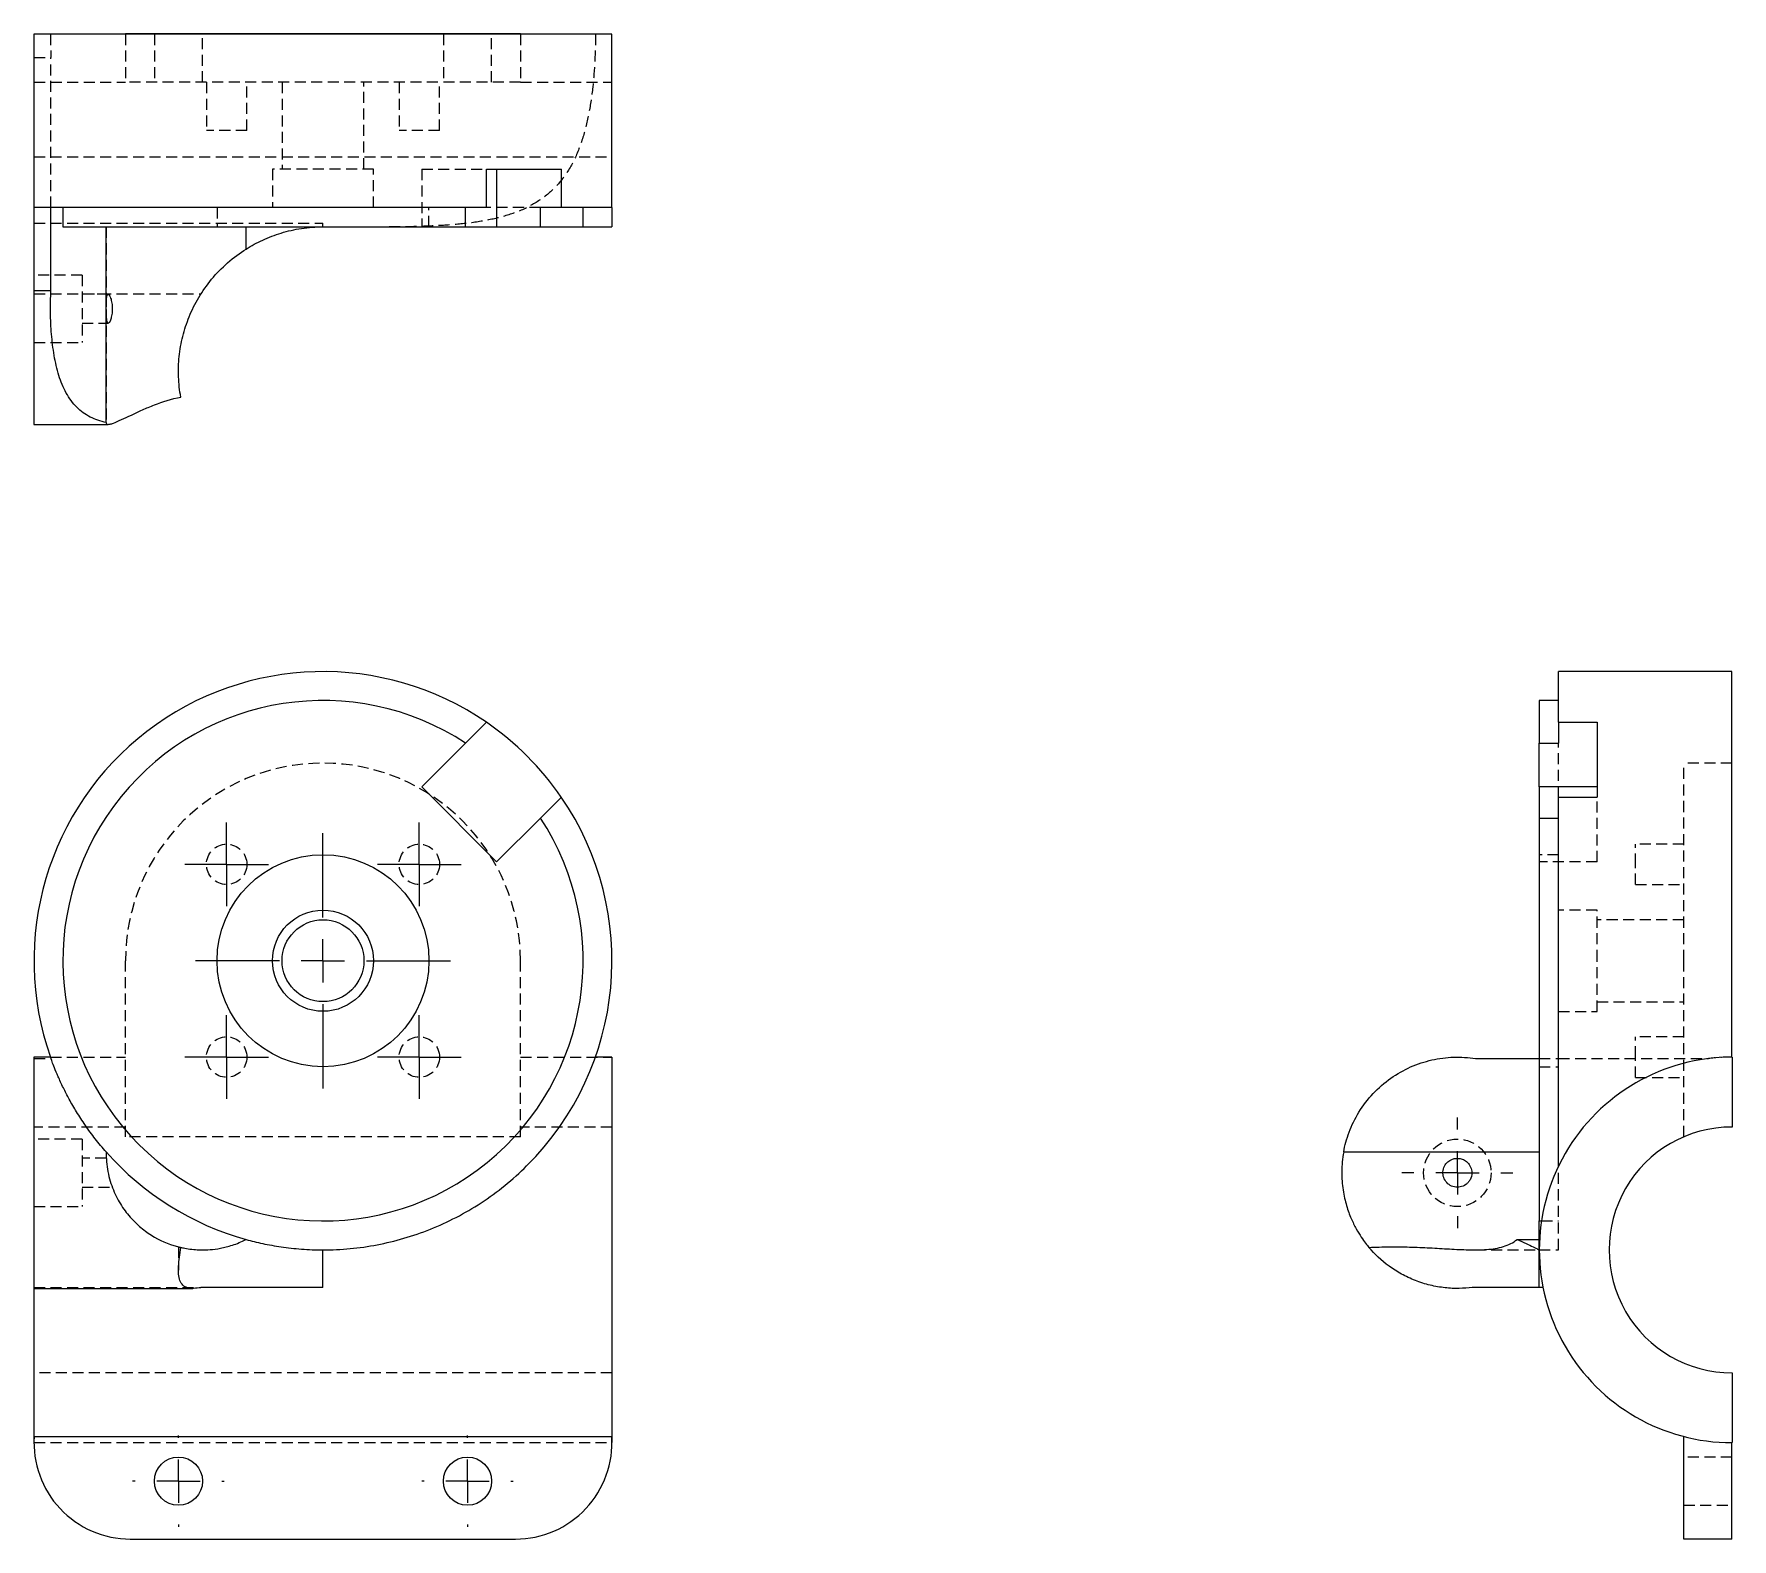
# Model space of a CAD drawing. Header units: millimetres. Extents: x 50 to 246, y 7 to 181.
import ezdxf

# ---------------------------------------------------------------- set-up
doc = ezdxf.new("R2010")
doc.units = ezdxf.units.MM
doc.linetypes.add('HIDDEN', pattern=[1.905, 1.27, -0.635])
doc.layers.add('10', color=7, linetype='Continuous')

# ---------------------------------------------------------------- blocks, each defined once
blk = doc.blocks.new('SW_CENTERMARKSYMBOL_0')
at = {"layer": '10', "color": 0}
for p, q in [((0, 5), (0, 14.72)), ((0, 0), (0, 2.5)), ((-5, 0), (-14.72, 0)), ((0, 0), (-2.5, 0)), ((0, 0), (0, -2.5)), ((0, 0), (2.5, 0)), ((5, 0), (14.72, 0)), ((0, -5), (0, -14.72))]:
    blk.add_line(p, q, dxfattribs=at)
blk = doc.blocks.new('SW_CENTERMARKSYMBOL_1')
at = {"layer": '10', "color": 0}
for p, q in [((0, 2.5), (0, 4.83)), ((0, 0), (0, 2.5)), ((-2.5, 0), (-4.83, 0)), ((0, 0), (-2.5, 0)), ((0, 0), (0, -2.5)), ((0, 0), (2.5, 0)), ((2.5, 0), (4.83, 0)), ((0, -2.5), (0, -4.83))]:
    blk.add_line(p, q, dxfattribs=at)
blk = doc.blocks.new('SW_CENTERMARKSYMBOL_2')
at = {"layer": '10', "color": 0}
for p, q in [((0, 2.5), (0, 4.83)), ((0, 0), (0, 2.5)), ((-2.5, 0), (-4.83, 0)), ((0, 0), (-2.5, 0)), ((0, 0), (0, -2.5)), ((0, 0), (2.5, 0)), ((2.5, 0), (4.83, 0)), ((0, -2.5), (0, -4.83))]:
    blk.add_line(p, q, dxfattribs=at)
blk = doc.blocks.new('SW_CENTERMARKSYMBOL_3')
at = {"layer": '10', "color": 0}
for p, q in [((0, 2.5), (0, 4.83)), ((0, 0), (0, 2.5)), ((-2.5, 0), (-4.83, 0)), ((0, 0), (-2.5, 0)), ((0, 0), (0, -2.5)), ((0, 0), (2.5, 0)), ((2.5, 0), (4.83, 0)), ((0, -2.5), (0, -4.83))]:
    blk.add_line(p, q, dxfattribs=at)
blk = doc.blocks.new('SW_CENTERMARKSYMBOL_4')
at = {"layer": '10', "color": 0}
for p, q in [((0, 2.5), (0, 4.83)), ((0, 0), (0, 2.5)), ((-2.5, 0), (-4.83, 0)), ((0, 0), (-2.5, 0)), ((0, 0), (0, -2.5)), ((0, 0), (2.5, 0)), ((2.5, 0), (4.83, 0)), ((0, -2.5), (0, -4.83))]:
    blk.add_line(p, q, dxfattribs=at)
blk = doc.blocks.new('SW_CENTERMARKSYMBOL_5')
at = {"layer": '10', "color": 0}
for p, q in [((0, 5), (0, 5.28)), ((0, 0), (0, 2.5)), ((-5, 0), (-5.28, 0)), ((0, 0), (-2.5, 0)), ((0, 0), (0, -2.5)), ((0, 0), (2.5, 0)), ((5, 0), (5.28, 0)), ((0, -5), (0, -5.28))]:
    blk.add_line(p, q, dxfattribs=at)
blk = doc.blocks.new('SW_CENTERMARKSYMBOL_6')
at = {"layer": '10', "color": 0}
for p, q in [((0, 5), (0, 5.28)), ((0, 0), (0, 2.5)), ((-5, 0), (-5.28, 0)), ((0, 0), (-2.5, 0)), ((0, 0), (0, -2.5)), ((0, 0), (2.5, 0)), ((5, 0), (5.28, 0)), ((0, -5), (0, -5.28))]:
    blk.add_line(p, q, dxfattribs=at)
blk = doc.blocks.new('SW_CENTERMARKSYMBOL_7')
at = {"layer": '10', "color": 0}
for p, q in [((0, 5), (0, 6.39)), ((0, 0), (0, 2.5)), ((-5, 0), (-6.39, 0)), ((0, 0), (-2.5, 0)), ((0, 0), (0, -2.5)), ((0, 0), (2.5, 0)), ((5, 0), (6.39, 0)), ((0, -5), (0, -6.39))]:
    blk.add_line(p, q, dxfattribs=at)

msp = doc.modelspace()

# ---------------------------------------------------------------- linework, layer by layer
at = {"color": 7, "linetype": 'Continuous', "lineweight": 25}
for p, q in [((49.67, 180.51), (60.22, 180.51)), ((49.67, 180.5), (49.67, 160.5)), ((116.33, 180.5), (49.67, 180.5)), ((60.22, 180.51), (60.22, 180.5)), ((105.78, 180.51), (60.22, 180.51)), ((105.78, 180.51), (116.33, 180.51)), ((105.78, 180.51), (105.78, 180.5)), ((116.33, 160.5), (116.33, 180.5)), ((101.85, 164.94), (110.49, 164.94)), ((101.85, 160.5), (101.85, 164.94)), ((103.03, 164.94), (103.03, 158.28)), ((110.49, 160.5), (110.49, 164.94)), ((101.85, 160.5), (49.67, 160.5)), ((49.67, 160.5), (49.67, 150.93)), ((51.63, 150.93), (51.63, 160.5)), ((53, 160.5), (53, 158.28)), ((99.45, 158.28), (99.45, 160.5)), ((108.09, 158.28), (108.09, 160.5)), ((110.49, 160.5), (108.09, 160.5)), ((116.33, 160.5), (110.49, 160.5)), ((113, 158.28), (113, 160.5)), ((116.33, 160.5), (116.33, 158.28)), ((53, 158.28), (99.45, 158.28)), ((58, 135.72), (58, 158.28)), ((74.13, 155.72), (74.13, 158.28)), ((99.45, 158.28), (103.03, 158.28)), ((103.03, 158.28), (108.09, 158.28)), ((108.09, 158.28), (113, 158.28)), ((113, 158.28), (116.33, 158.28)), ((49.67, 150.93), (51.63, 150.93)), ((49.67, 150.93), (49.67, 135.5)), ((49.67, 135.5), (58.22, 135.5)), ((245.5, 107), (225.5, 107)), ((225.5, 101.16), (225.5, 107)), ((245.5, 62.56), (245.5, 107)), ((225.5, 103.67), (223.28, 103.67)), ((223.28, 103.67), (223.28, 98.76)), ((101.85, 101.16), (99.45, 98.76)), ((225.5, 101.16), (229.94, 101.16)), ((225.5, 101.16), (225.5, 98.76)), ((229.94, 101.16), (229.94, 92.52)), ((94.39, 93.7), (99.45, 98.76)), ((223.28, 98.76), (225.5, 98.76)), ((223.28, 93.7), (223.28, 98.76)), ((94.39, 93.7), (103.03, 85.06)), ((110.49, 92.52), (108.09, 90.11)), ((229.94, 93.7), (223.28, 93.7)), ((223.28, 93.7), (223.28, 90.11)), ((225.5, 50.02), (225.5, 92.52)), ((225.5, 92.52), (229.94, 92.52)), ((103.03, 85.06), (108.09, 90.11)), ((223.28, 90.11), (225.5, 90.11)), ((223.28, 90.11), (223.28, 43.67)), ((51.57, 62.56), (49.67, 62.56)), ((49.67, 62.56), (49.67, 35.89)), ((116.33, 62.56), (114.43, 62.56)), ((116.33, 62.56), (116.33, 18.11)), ((215.93, 62.39), (223.28, 62.39)), ((245.51, 62.56), (245.51, 54.5)), ((200.72, 51.62), (223.28, 51.62)), ((223.28, 43.67), (223.53, 43.67)), ((223.28, 41.53), (223.28, 43.67)), ((220.72, 41.53), (223.28, 41.53)), ((83, 36), (83, 40.33)), ((223.28, 36), (223.28, 40.33)), ((49.67, 35.89), (67.98, 35.89)), ((49.67, 35.89), (49.67, 18.11)), ((83, 36), (68.93, 36)), ((223.28, 36), (215.55, 36)), ((223.7, 36), (223.28, 36)), ((245.51, 26.17), (245.51, 18.11)), ((49.69, 18.82), (116.31, 18.82)), ((239.94, 7), (239.94, 18.82)), ((245.5, 7), (245.5, 18.11)), ((60.78, 7), (105.22, 7)), ((245.5, 7), (239.94, 7))]:
    msp.add_line(p, q, dxfattribs=at)
at = {"color": 7, "linetype": 'HIDDEN', "lineweight": 18}
for p, q in [((60.22, 180.5), (60.22, 174.94)), ((63.56, 180.5), (63.56, 174.94)), ((69.11, 174.94), (69.11, 180.5)), ((96.89, 180.5), (96.89, 174.94)), ((102.44, 174.94), (102.44, 180.5)), ((105.78, 180.5), (105.78, 174.94)), ((49.67, 177.78), (51.63, 177.78)), ((51.63, 160.5), (51.63, 177.78)), ((49.69, 174.94), (49.67, 174.94)), ((49.69, 174.94), (60.22, 174.94)), ((105.78, 174.94), (60.22, 174.94)), ((69.56, 174.94), (69.56, 169.39)), ((74.22, 169.39), (74.22, 174.94)), ((78.28, 174.94), (78.28, 164.94)), ((87.72, 164.94), (87.72, 174.94)), ((91.78, 174.94), (91.78, 169.39)), ((96.44, 169.39), (96.44, 174.94)), ((105.78, 174.94), (116.31, 174.94)), ((116.33, 174.94), (116.31, 174.94)), ((74.22, 169.39), (69.56, 169.39)), ((96.44, 169.39), (91.78, 169.39)), ((49.67, 166.33), (116.33, 166.33)), ((88.83, 164.94), (77.17, 164.94)), ((77.17, 164.94), (77.17, 160.5)), ((88.83, 160.5), (88.83, 164.94)), ((94.39, 164.94), (101.85, 164.94)), ((94.39, 164.94), (94.39, 158.28)), ((49.67, 158.7), (83, 158.7)), ((70.78, 160.5), (70.78, 158.28)), ((83, 158.28), (83, 158.7)), ((95.22, 158.28), (95.22, 160.5)), ((108.09, 160.5), (101.85, 160.5)), ((58, 158.28), (58, 135.69)), ((55.22, 152.72), (49.67, 152.72)), ((55.22, 152.72), (55.22, 144.94)), ((49.67, 150.55), (68.93, 150.55)), ((58.22, 150.5), (55.22, 150.5)), ((55.22, 147.17), (58.22, 147.17)), ((49.67, 144.94), (55.22, 144.94)), ((225.5, 92.52), (225.5, 98.76)), ((239.94, 73.67), (239.94, 96.44)), ((245.5, 96.44), (239.94, 96.44)), ((229.94, 85.06), (229.94, 92.52)), ((234.39, 84.78), (234.39, 87.11)), ((239.94, 87.11), (234.39, 87.11)), ((225.5, 85.89), (223.28, 85.89)), ((229.94, 85.06), (223.28, 85.06)), ((234.39, 82.44), (234.39, 84.78)), ((234.39, 82.44), (239.94, 82.44)), ((229.94, 79.5), (225.5, 79.5)), ((229.94, 73.67), (229.94, 79.5)), ((239.94, 78.39), (229.94, 78.39)), ((60.22, 53.37), (60.22, 73.67)), ((105.78, 53.37), (105.78, 73.67)), ((229.94, 67.83), (229.94, 73.67)), ((239.94, 53.37), (239.94, 73.67)), ((229.94, 68.94), (239.94, 68.94)), ((225.5, 67.83), (229.94, 67.83)), ((234.39, 62.56), (234.39, 64.89)), ((239.94, 64.89), (234.39, 64.89)), ((49.67, 62.39), (51.63, 62.39)), ((51.57, 62.56), (51.63, 62.39)), ((51.57, 62.56), (60.22, 62.56)), ((51.57, 62.56), (60.22, 62.56)), ((105.78, 62.56), (114.43, 62.56)), ((105.78, 62.56), (116.33, 62.56)), ((223.28, 62.39), (225.5, 62.39)), ((223.28, 61.44), (225.5, 61.44)), ((225.5, 62.39), (242.78, 62.39)), ((234.39, 60.22), (234.39, 62.56)), ((234.39, 60.22), (239.94, 60.22)), ((60.22, 54.5), (49.67, 54.5)), ((55.22, 53.11), (49.67, 53.11)), ((55.22, 53.11), (55.22, 45.33)), ((105.78, 53.37), (60.22, 53.37)), ((116.33, 54.5), (105.78, 54.5)), ((58.01, 50.89), (55.22, 50.89)), ((225.5, 40.33), (225.5, 50.02)), ((55.22, 47.56), (58.7, 47.56)), ((49.67, 45.33), (55.22, 45.33)), ((223.53, 43.67), (225.5, 43.67)), ((223.28, 40.33), (223.28, 41.53)), ((66.33, 40.69), (66.33, 38.01)), ((215.82, 40.33), (223.28, 40.33)), ((223.28, 40.33), (225.5, 40.33)), ((49.67, 36), (68.93, 36)), ((116.33, 26.17), (49.67, 26.17)), ((49.67, 18.11), (116.33, 18.11)), ((49.67, 18.11), (116.33, 18.11)), ((245.5, 16.44), (239.94, 16.44)), ((239.94, 10.89), (245.5, 10.89))]:
    msp.add_line(p, q, dxfattribs=at)
at = {"color": 7, "linetype": 'Continuous', "lineweight": 25, "flags": 128}
msp.add_lwpolyline([(245.5, 18.11), (245.5, 18.11), (245.5, 18.11), (245.5, 18.11), (245.5, 18.11), (245.51, 18.11), (245.51, 18.11), (245.51, 18.11), (245.51, 18.11)], dxfattribs=at)
at = {"color": 7, "linetype": 'HIDDEN', "lineweight": 18}
for centre, radius in [((71.89, 84.78), 2.33), ((94.11, 84.78), 2.33), ((71.89, 62.56), 2.33), ((94.11, 62.56), 2.33), ((213.83, 49.22), 3.89)]:
    msp.add_circle(centre, radius, dxfattribs=at)
at = {"color": 7, "linetype": 'Continuous', "lineweight": 25}
for centre, radius in [((83, 73.67), 12.22), ((83, 73.67), 5.83), ((83, 73.67), 4.72), ((66.33, 13.67), 2.78), ((99.67, 13.67), 2.78)]:
    msp.add_circle(centre, radius, dxfattribs=at)
for centre, radius, start, end in [((83, 73.67), 33.33, 55.564, 199.4712), ((83, 73.67), 30, 56.7536, 33.2464), ((83, 73.67), 33.33, 34.436, 55.564), ((83, 73.67), 33.33, 314.8133, 34.436), ((245.5, 40.33), 22.22, 89.9714, 270), ((245.5, 40.33), 14.17, 89.9551, 270.0449), ((83, 73.67), 33.33, 221.4131, 254.5761), ((60.78, 18.11), 11.11, 176.3588, 270), ((105.22, 18.11), 11.11, 270, 3.6412)]:
    msp.add_arc(centre, radius, start, end, dxfattribs=at)
at = {"color": 7, "linetype": 'HIDDEN', "lineweight": 18}
msp.add_arc((83, 73.67), 22.78, 0, 180, dxfattribs=at)
for points in [[(51.57, 180.5), (51.57, 179.59), (51.59, 178.69), (51.63, 177.78)], [(245.5, 62.56), (244.59, 62.56), (243.69, 62.5), (242.78, 62.39)]]:
    msp.add_open_spline(points, degree=3, dxfattribs=at)
for points, knots in [([(114.43, 180.5), (114.43, 178.44), (114.33, 176.38), (114, 173.36), (113.85, 172.37), (113.49, 170.44), (113.26, 169.5), (112.7, 167.69), (112.37, 166.82), (111.57, 165.19), (111.1, 164.43), (110.03, 163.06), (109.43, 162.44), (108.09, 161.38), (107.35, 160.92), (106.57, 160.54)], [0, 0, 0, 0, 0.25, 0.25, 0.375, 0.375, 0.5, 0.5, 0.625, 0.625, 0.75, 0.75, 0.875, 0.875, 1, 1, 1, 1]), ([(83, 158.28), (85.09, 158.28), (87.18, 158.27), (91.32, 158.3), (93.38, 158.32), (96.39, 158.45), (97.38, 158.51), (99.34, 158.68), (100.3, 158.8), (102.18, 159.11), (103.09, 159.3), (104.85, 159.81), (105.7, 160.12), (106.49, 160.5)], [0, 0, 0, 0, 0.25, 0.25, 0.5, 0.5, 0.625, 0.625, 0.75, 0.75, 0.875, 0.875, 1, 1, 1, 1]), ([(66.37, 40.68), (66.36, 40.68), (66.35, 40.68), (66.53, 40.64), (66.64, 40.61)], [0, 0, 0, 0, 0.4057635, 1, 1, 1, 1])]:
    msp.add_open_spline(points, degree=3, knots=knots, dxfattribs=at)
at = {"color": 7, "linetype": 'Continuous', "lineweight": 25}
for points, knots in [([(74.13, 155.72), (74.73, 156.1), (75.37, 156.44), (76.72, 157.07), (77.43, 157.34), (78.93, 157.79), (79.72, 157.97), (81.34, 158.21), (82.17, 158.28), (83, 158.28)], [0, 0, 0, 0, 0.25, 0.25, 0.5, 0.5, 0.75, 0.75, 1, 1, 1, 1]), ([(66.6, 138.64), (66.46, 139.42), (66.37, 140.2), (66.32, 141.76), (66.34, 142.54), (66.5, 144.1), (66.64, 144.88), (67.02, 146.41), (67.27, 147.17), (67.88, 148.67), (68.25, 149.41), (69.11, 150.85), (69.6, 151.55), (70.71, 152.9), (71.33, 153.54), (72.68, 154.73), (73.41, 155.27), (74.13, 155.72)], [0, 0, 0, 0, 0.125, 0.125, 0.25, 0.25, 0.375, 0.375, 0.5, 0.5, 0.625, 0.625, 0.75, 0.75, 0.875, 0.875, 1, 1, 1, 1]), ([(58, 135.72), (57.35, 135.85), (56.73, 136.06), (55.58, 136.64), (55.06, 137.02), (54.13, 137.95), (53.73, 138.5), (53.05, 139.74), (52.77, 140.42), (52.31, 141.88), (52.14, 142.65), (51.86, 144.24), (51.76, 145.06), (51.62, 146.72), (51.58, 147.56), (51.57, 149.25), (51.58, 150.1), (51.63, 150.93)], [0, 0, 0, 0, 0.125, 0.125, 0.25, 0.25, 0.375, 0.375, 0.5, 0.5, 0.625, 0.625, 0.75, 0.75, 0.875, 0.875, 1, 1, 1, 1]), ([(58.22, 150.5), (58.18, 150.5), (58.14, 150.45), (58.11, 150.36), (58.08, 150.27), (58.06, 150.15), (58.05, 150), (58.04, 149.86), (58.03, 149.7), (58.02, 149.53), (58.02, 149.36), (58.02, 149.19), (58.01, 149.01), (58.01, 148.65), (58.01, 148.28), (58.03, 147.96), (58.04, 147.8), (58.05, 147.65), (58.06, 147.52), (58.08, 147.39), (58.11, 147.29), (58.14, 147.23), (58.18, 147.17), (58.22, 147.15), (58.27, 147.18), (58.33, 147.21), (58.38, 147.29), (58.44, 147.41), (58.49, 147.53), (58.55, 147.68), (58.59, 147.87), (58.64, 148.05), (58.67, 148.26), (58.69, 148.49), (58.71, 148.71), (58.71, 148.94), (58.69, 149.16), (58.67, 149.38), (58.64, 149.6), (58.59, 149.8), (58.57, 149.89), (58.54, 149.99), (58.51, 150.07), (58.48, 150.15), (58.45, 150.23), (58.42, 150.29), (58.35, 150.42), (58.28, 150.5), (58.22, 150.5)], [0, 0, 0, 0, 1, 1, 1, 2, 2, 2, 3, 3, 3, 4, 4, 4, 5, 5, 5, 6, 6, 6, 7, 7, 7, 8, 8, 8, 9, 9, 9, 10, 10, 10, 11, 11, 11, 12, 12, 12, 13, 13, 13, 14, 14, 14, 15, 15, 15, 16, 16, 16, 16]), ([(58, 135.72), (57.99, 135.58), (58.06, 135.51), (58.27, 135.5), (58.36, 135.51), (58.57, 135.56), (58.69, 135.6), (59.09, 135.75), (59.41, 135.89), (60.11, 136.21), (60.5, 136.39), (61.31, 136.77), (61.73, 136.97), (62.62, 137.37), (63.08, 137.56), (64.52, 138.11), (65.54, 138.44), (66.6, 138.64)], [0, 0, 0, 0, 0.125, 0.125, 0.1875, 0.1875, 0.25, 0.25, 0.375, 0.375, 0.5, 0.5, 0.625, 0.625, 0.75, 0.75, 1, 1, 1, 1]), ([(58, 51.62), (57.57, 52.12), (56.71, 53.13), (55.57, 54.69), (54.57, 56.24), (53.72, 57.7), (53.01, 59.09), (52.44, 60.33), (52.02, 61.34), (51.75, 62.06), (51.6, 62.48), (51.58, 62.53), (51.58, 62.55)], [0, 0, 0, 0, 0.10005, 0.200896, 0.301427, 0.40039, 0.496833, 0.60488, 0.708987, 0.810039, 0.909088, 1, 1, 1, 1]), ([(200.72, 51.62), (200.85, 52.36), (201.06, 53.13), (201.64, 54.68), (202.02, 55.47), (202.95, 56.98), (203.5, 57.7), (204.74, 59.01), (205.42, 59.61), (206.88, 60.63), (207.65, 61.07), (209.24, 61.77), (210.06, 62.04), (211.72, 62.41), (212.56, 62.52), (214.25, 62.58), (215.1, 62.52), (215.93, 62.39)], [0, 0, 0, 0, 0.125, 0.125, 0.25, 0.25, 0.375, 0.375, 0.5, 0.5, 0.625, 0.625, 0.75, 0.75, 0.875, 0.875, 1, 1, 1, 1]), ([(58, 51.62), (57.99, 50.87), (58.06, 50.1), (58.27, 48.98), (58.36, 48.62), (58.57, 47.91), (58.69, 47.57), (59.09, 46.58), (59.41, 45.98), (60.11, 44.89), (60.5, 44.4), (61.31, 43.51), (61.73, 43.12), (62.62, 42.41), (63.08, 42.09), (64.52, 41.27), (65.54, 40.87), (66.6, 40.62)], [0, 0, 0, 0, 0.125, 0.125, 0.1875, 0.1875, 0.25, 0.25, 0.375, 0.375, 0.5, 0.5, 0.625, 0.625, 0.75, 0.75, 1, 1, 1, 1]), ([(200.72, 51.62), (200.58, 50.87), (200.51, 50.1), (200.5, 48.98), (200.51, 48.62), (200.56, 47.91), (200.6, 47.57), (200.75, 46.58), (200.89, 45.98), (201.21, 44.89), (201.39, 44.4), (201.77, 43.51), (201.97, 43.12), (202.37, 42.41), (202.56, 42.09), (203.11, 41.27), (203.44, 40.87), (203.64, 40.62)], [0, 0, 0, 0, 0.125, 0.125, 0.1875, 0.1875, 0.25, 0.25, 0.375, 0.375, 0.5, 0.5, 0.625, 0.625, 0.75, 0.75, 1, 1, 1, 1]), ([(83, 40.33), (85.09, 40.33), (87.18, 40.53), (91.32, 41.32), (93.38, 41.92), (96.39, 43.12), (97.38, 43.58), (99.34, 44.59), (100.3, 45.15), (102.18, 46.38), (103.09, 47.04), (104.85, 48.47), (105.7, 49.23), (106.49, 50.02)], [0, 0, 0, 0, 0.25, 0.25, 0.5, 0.5, 0.625, 0.625, 0.75, 0.75, 0.875, 0.875, 1, 1, 1, 1]), ([(215.5, 49.22), (215.5, 49.45), (215.45, 49.68), (215.36, 49.88), (215.27, 50.09), (215.15, 50.27), (215, 50.41), (214.86, 50.55), (214.7, 50.66), (214.53, 50.74), (214.36, 50.81), (214.19, 50.86), (214.01, 50.88), (213.65, 50.92), (213.28, 50.84), (212.96, 50.64), (212.8, 50.54), (212.65, 50.41), (212.52, 50.25), (212.39, 50.09), (212.29, 49.89), (212.23, 49.67), (212.17, 49.45), (212.15, 49.22), (212.18, 48.99), (212.21, 48.77), (212.29, 48.55), (212.41, 48.36), (212.53, 48.16), (212.68, 47.99), (212.87, 47.86), (213.05, 47.73), (213.26, 47.64), (213.49, 47.59), (213.71, 47.54), (213.94, 47.54), (214.16, 47.59), (214.38, 47.63), (214.6, 47.72), (214.8, 47.86), (214.89, 47.93), (214.99, 48.01), (215.07, 48.11), (215.15, 48.2), (215.23, 48.31), (215.29, 48.42), (215.42, 48.66), (215.5, 48.93), (215.5, 49.22)], [0, 0, 0, 0, 1, 1, 1, 2, 2, 2, 3, 3, 3, 4, 4, 4, 5, 5, 5, 6, 6, 6, 7, 7, 7, 8, 8, 8, 9, 9, 9, 10, 10, 10, 11, 11, 11, 12, 12, 12, 13, 13, 13, 14, 14, 14, 15, 15, 15, 16, 16, 16, 16]), ([(66.64, 40.61), (66.65, 40.61), (66.76, 40.58), (67.23, 40.49), (67.99, 40.38), (68.93, 40.32), (69.96, 40.35), (71.17, 40.5), (72.33, 40.79), (73.33, 41.15), (73.87, 41.41), (74.13, 41.53)], [0, 0, 0, 0, 0.02006, 0.175572, 0.334502, 0.458161, 0.585131, 0.71616, 0.851358, 0.925441, 1, 1, 1, 1]), ([(74.13, 41.53), (74.73, 41.37), (75.37, 41.21), (76.72, 40.92), (77.43, 40.79), (78.93, 40.57), (79.72, 40.49), (81.34, 40.36), (82.17, 40.33), (83, 40.33)], [0, 0, 0, 0, 0.25, 0.25, 0.5, 0.5, 0.75, 0.75, 1, 1, 1, 1]), ([(203.64, 40.62), (204.42, 40.65), (205.2, 40.68), (206.76, 40.69), (207.54, 40.68), (209.1, 40.64), (209.88, 40.61), (211.41, 40.53), (212.17, 40.48), (213.67, 40.4), (214.41, 40.36), (215.85, 40.33), (216.55, 40.33), (217.9, 40.43), (218.54, 40.53), (219.73, 40.9), (220.27, 41.16), (220.72, 41.53)], [0, 0, 0, 0, 0.125, 0.125, 0.25, 0.25, 0.375, 0.375, 0.5, 0.5, 0.625, 0.625, 0.75, 0.75, 0.875, 0.875, 1, 1, 1, 1]), ([(220.72, 41.53), (221.1, 41.37), (221.44, 41.21), (222.07, 40.92), (222.34, 40.79), (222.79, 40.57), (222.97, 40.49), (223.21, 40.36), (223.28, 40.33), (223.28, 40.33)], [0, 0, 0, 0, 0.25, 0.25, 0.5, 0.5, 0.75, 0.75, 1, 1, 1, 1]), ([(68.93, 36), (68.63, 35.94), (68.35, 35.9), (67.82, 35.88), (67.58, 35.9), (67.17, 36.03), (66.99, 36.12), (66.7, 36.4), (66.58, 36.58), (66.42, 37.02), (66.38, 37.27), (66.33, 37.83), (66.33, 38.13), (66.38, 39.11), (66.48, 39.85), (66.6, 40.62)], [0, 0, 0, 0, 0.125, 0.125, 0.25, 0.25, 0.375, 0.375, 0.5, 0.5, 0.625, 0.625, 0.75, 0.75, 1, 1, 1, 1]), ([(215.55, 36), (215.08, 35.94), (214.58, 35.9), (213.52, 35.88), (212.97, 35.9), (211.85, 36.03), (211.27, 36.12), (210.12, 36.4), (209.54, 36.58), (208.43, 37.02), (207.9, 37.27), (206.89, 37.83), (206.41, 38.13), (205.07, 39.11), (204.3, 39.85), (203.64, 40.62)], [0, 0, 0, 0, 0.125, 0.125, 0.25, 0.25, 0.375, 0.375, 0.5, 0.5, 0.625, 0.625, 0.75, 0.75, 1, 1, 1, 1])]:
    msp.add_open_spline(points, degree=3, knots=knots, dxfattribs=at)

# ---------------------------------------------------------------- block references
at = {"layer": '10'}
for name, p in [('SW_CENTERMARKSYMBOL_4', (71.89, 84.78)), ('SW_CENTERMARKSYMBOL_0', (83, 73.67)), ('SW_CENTERMARKSYMBOL_3', (94.11, 84.78)), ('SW_CENTERMARKSYMBOL_2', (71.89, 62.56)), ('SW_CENTERMARKSYMBOL_1', (94.11, 62.56)), ('SW_CENTERMARKSYMBOL_7', (213.83, 49.22)), ('SW_CENTERMARKSYMBOL_5', (66.33, 13.67)), ('SW_CENTERMARKSYMBOL_6', (99.67, 13.67))]:
    msp.add_blockref(name, p, dxfattribs=at)

doc.saveas('drawing.dxf')
